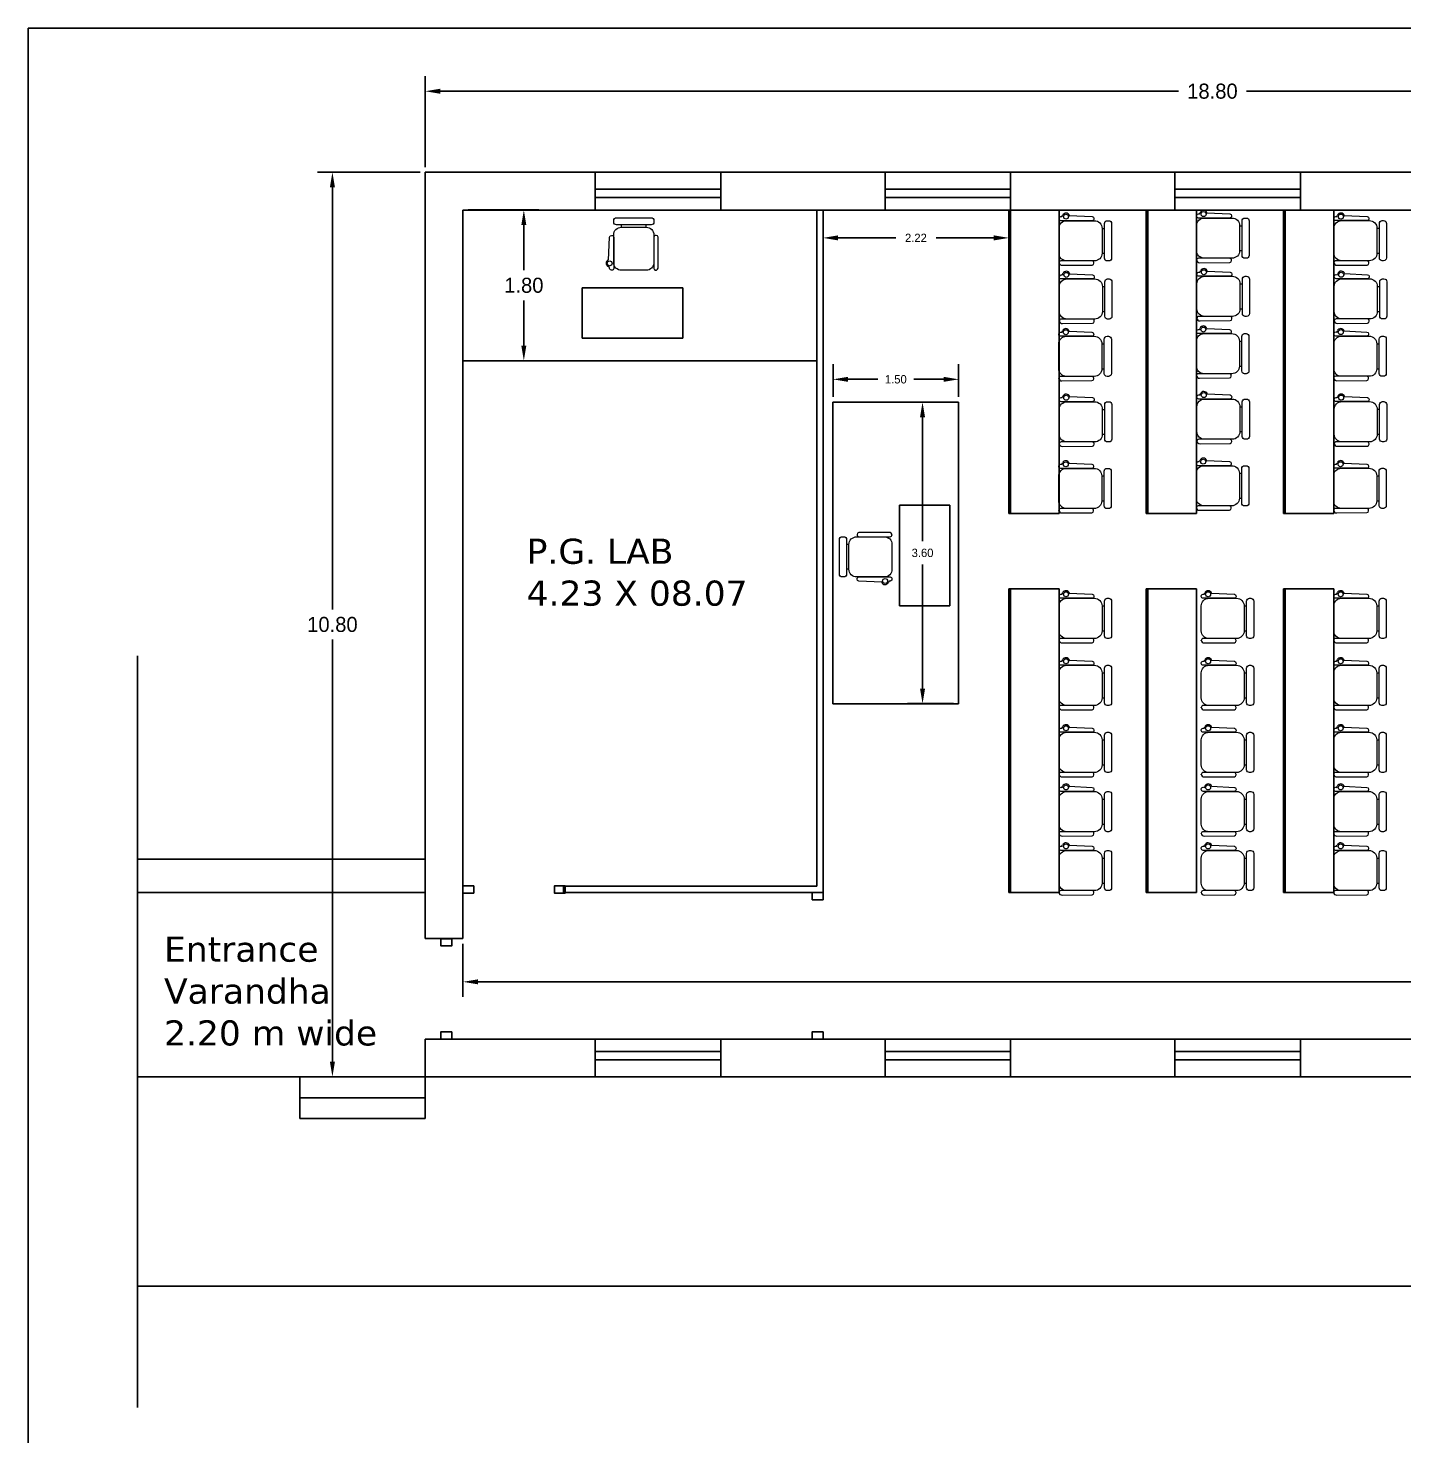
# Model space of a CAD drawing. Header units: inches. Extents: x 23 to 629, y -355 to 51.
# Drawn here: x 29.15 to 45.58, y 13.59 to 30.4 of the extents above; entities that cross this region are included whole.
import ezdxf

# ---------------------------------------------------------------- set-up
doc = ezdxf.new("R2010")
doc.units = ezdxf.units.IN
doc.header["$MEASUREMENT"] = 0
doc.layers.add('FUR', color=252, linetype='Continuous', lineweight=9)
doc.layers.add('FURN', color=252, linetype='Continuous', lineweight=9)
doc.dimstyles.get("Standard").update_dxf_attribs({"dimtxt": 0.18, "dimasz": 0.18, "dimexe": 0.18, "dimexo": 0.0625, "dimgap": 0.09, "dimtad": 0, "dimtih": 1, "dimtoh": 1, "dimdec": 4, "dimzin": 0, "dimdsep": 46, "dimtxsty": 'Standard', "dimcen": 0.09, "dimadec": 0, "dimazin": 0, "dimtfac": 1, "dimtdec": 4, "dimtofl": 0, "dimtmove": 0, "dimatfit": 3, "dimfxl": 1, "dimtolj": 1, "dimtzin": 0, "dimarcsym": 0})

# ---------------------------------------------------------------- blocks, each defined once
blk = doc.blocks.new('CINE CHAIR')
at = {"layer": 'FUR', "color": 48, "lineweight": 0}
for p, q in [((448043.776, 57308.306), (448043.8, 57308.306)), ((448043.776, 57308.058), (448043.8, 57308.058))]:
    blk.add_line(p, q, dxfattribs=at)
blk.add_lwpolyline([(448043.45, 57308.434), (448043.678, 57308.423, -0.388092), (448043.695, 57308.404), (448043.695, 57308.401, -0.414214), (448043.676, 57308.382), (448043.367, 57308.382, -0.414214), (448043.348, 57308.401), (448043.348, 57308.404, -0.491313), (448043.377, 57308.423), (448043.384, 57308.436)], format="xyb", dxfattribs=at)
for points in [[(448043.424, 57308.382), (448043.7, 57308.382, -0.414214), (448043.776, 57308.306), (448043.776, 57308.058, -0.414214), (448043.7, 57307.982), (448043.424, 57307.982, -0.414214), (448043.348, 57308.058), (448043.348, 57308.306, -0.414214)], [(448043.828, 57308.382), (448043.842, 57308.382, -0.414214), (448043.871, 57308.353), (448043.871, 57308.01, -0.414214), (448043.842, 57307.982), (448043.828, 57307.982, -0.414214), (448043.8, 57308.01), (448043.8, 57308.353, -0.414214)], [(448043.379, 57307.938), (448043.678, 57307.94, 0.393133), (448043.695, 57307.959), (448043.695, 57307.963, 0.414214), (448043.676, 57307.982), (448043.367, 57307.982, 0.414214), (448043.348, 57307.963), (448043.348, 57307.966, 0.435766)]]:
    blk.add_lwpolyline(points, format="xyb", close=True, dxfattribs=at)
blk.add_circle((448043.417, 57308.422), 0.0249, dxfattribs=at)
blk.add_arc((448043.417, 57308.422), 0.0356, 19.6628, 156.9494, dxfattribs=at)
blk = doc.blocks.new('*D8')
at = {"color": 0, "lineweight": -2}
for p, q in [((38.643, 28.165), (38.643, 27.715)), ((40.862, 28.165), (40.862, 27.715)), ((38.823, 27.895), (39.512, 27.895)), ((40.682, 27.895), (39.992, 27.895))]:
    blk.add_line(p, q, dxfattribs=at)
at = {"color": 0}
for points in [[(38.823, 27.925), (38.823, 27.865), (38.643, 27.895)], [(40.682, 27.925), (40.682, 27.865), (40.862, 27.895)]]:
    blk.add_solid(points, dxfattribs=at)
at = {"layer": 'Defpoints', "color": 0}
for p in [(38.643, 28.228), (40.862, 28.228), (40.862, 27.895)]:
    blk.add_point(p, dxfattribs=at)
at = {"color": 0, "insert": (39.752, 27.895), "char_height": 0.1, "attachment_point": 5}
blk.add_mtext('\\A1;2.22', dxfattribs=at)
blk = doc.blocks.new('*D9')
at = {"color": 0, "lineweight": -2}
for p, q in [((38.762, 25.995), (38.762, 26.386)), ((40.262, 25.995), (40.262, 26.386)), ((38.942, 26.206), (39.297, 26.206)), ((40.082, 26.206), (39.727, 26.206))]:
    blk.add_line(p, q, dxfattribs=at)
at = {"color": 0}
for points in [[(38.942, 26.236), (38.942, 26.176), (38.762, 26.206)], [(40.082, 26.236), (40.082, 26.176), (40.262, 26.206)]]:
    blk.add_solid(points, dxfattribs=at)
at = {"layer": 'Defpoints', "color": 0}
for p in [(40.262, 26.206), (38.762, 25.933), (40.262, 25.933)]:
    blk.add_point(p, dxfattribs=at)
at = {"color": 0, "insert": (39.512, 26.206), "char_height": 0.1, "attachment_point": 5}
blk.add_mtext('\\A1;1.50', dxfattribs=at)
blk = doc.blocks.new('*D10')
at = {"color": 0, "lineweight": -2}
for p, q in [((40.199, 25.933), (39.651, 25.933)), ((39.831, 25.753), (39.831, 24.273)), ((39.831, 22.513), (39.831, 23.993)), ((40.199, 22.333), (39.651, 22.333))]:
    blk.add_line(p, q, dxfattribs=at)
at = {"color": 0}
for points in [[(39.801, 25.753), (39.861, 25.753), (39.831, 25.933)], [(39.801, 22.513), (39.861, 22.513), (39.831, 22.333)]]:
    blk.add_solid(points, dxfattribs=at)
at = {"layer": 'Defpoints', "color": 0}
for p in [(39.831, 25.933), (40.262, 25.933), (40.262, 22.333)]:
    blk.add_point(p, dxfattribs=at)
at = {"color": 0, "insert": (39.831, 24.133), "char_height": 0.1, "attachment_point": 5}
blk.add_mtext('\\A1;3.60', dxfattribs=at)
blk = doc.blocks.new('*D13')
at = {"color": 0, "lineweight": -2}
for p, q in [((52.243, 22.181), (52.243, 18.831)), ((34.343, 19.465), (34.343, 18.831)), ((34.523, 19.011), (46.319, 19.011)), ((52.063, 19.011), (47.129, 19.011))]:
    blk.add_line(p, q, dxfattribs=at)
at = {"color": 0}
for points in [[(34.523, 19.041), (34.523, 18.981), (34.343, 19.011)], [(52.063, 19.041), (52.063, 18.981), (52.243, 19.011)]]:
    blk.add_solid(points, dxfattribs=at)
at = {"layer": 'Defpoints', "color": 0}
for p in [(52.243, 22.244), (34.343, 19.528), (52.243, 19.011)]:
    blk.add_point(p, dxfattribs=at)
at = {"color": 0, "insert": (46.724, 19.011), "char_height": 0.18, "attachment_point": 5}
blk.add_mtext('\\A1;17.90', dxfattribs=at)
blk = doc.blocks.new('*D15')
at = {"color": 0, "lineweight": -2}
for p, q in [((33.893, 28.74), (33.893, 29.826)), ((52.693, 28.803), (52.693, 29.826)), ((34.073, 29.646), (42.888, 29.646)), ((52.513, 29.646), (43.698, 29.646))]:
    blk.add_line(p, q, dxfattribs=at)
at = {"color": 0}
for points in [[(34.073, 29.676), (34.073, 29.616), (33.893, 29.646)], [(52.513, 29.676), (52.513, 29.616), (52.693, 29.646)]]:
    blk.add_solid(points, dxfattribs=at)
at = {"layer": 'Defpoints', "color": 0}
for p in [(52.693, 29.646), (33.893, 28.678), (52.693, 28.74)]:
    blk.add_point(p, dxfattribs=at)
at = {"color": 0, "insert": (43.293, 29.646), "char_height": 0.18, "attachment_point": 5}
blk.add_mtext('\\A1;18.80', dxfattribs=at)
blk = doc.blocks.new('*D16')
at = {"color": 0, "lineweight": -2}
for p, q in [((33.831, 28.678), (32.604, 28.678)), ((32.784, 28.498), (32.784, 23.458)), ((32.784, 18.058), (32.784, 23.098)), ((33.831, 17.878), (32.604, 17.878))]:
    blk.add_line(p, q, dxfattribs=at)
at = {"color": 0}
for points in [[(32.754, 28.498), (32.814, 28.498), (32.784, 28.678)], [(32.754, 18.058), (32.814, 18.058), (32.784, 17.878)]]:
    blk.add_solid(points, dxfattribs=at)
at = {"layer": 'Defpoints', "color": 0}
for p in [(33.893, 28.678), (32.784, 17.878), (33.893, 17.878)]:
    blk.add_point(p, dxfattribs=at)
at = {"color": 0, "insert": (32.784, 23.278), "char_height": 0.18, "attachment_point": 5}
blk.add_mtext('\\A1;10.80', dxfattribs=at)
blk = doc.blocks.new('*D17')
at = {"color": 0, "lineweight": -2}
for p, q in [((34.406, 28.228), (35.25, 28.228)), ((35.07, 28.048), (35.07, 27.508)), ((35.07, 26.608), (35.07, 27.148)), ((34.406, 26.428), (35.25, 26.428))]:
    blk.add_line(p, q, dxfattribs=at)
at = {"color": 0}
for points in [[(35.04, 28.048), (35.1, 28.048), (35.07, 28.228)], [(35.04, 26.608), (35.1, 26.608), (35.07, 26.428)]]:
    blk.add_solid(points, dxfattribs=at)
at = {"layer": 'Defpoints', "color": 0}
for p in [(34.343, 28.228), (35.07, 28.228), (34.343, 26.428)]:
    blk.add_point(p, dxfattribs=at)
at = {"color": 0, "insert": (35.07, 27.328), "char_height": 0.18, "attachment_point": 5}
blk.add_mtext('\\A1;1.80', dxfattribs=at)

msp = doc.modelspace()

# ---------------------------------------------------------------- linework, layer by layer
for p, q in [((33.8931, 19.52786), (33.8931, 28.67786)), ((33.8931, 28.67786), (52.2431, 28.67786)), ((35.9231, 28.67786), (35.9231, 28.22786)), ((37.4231, 28.67786), (37.4231, 28.22786)), ((39.3831, 28.67786), (39.3831, 28.22786)), ((40.8831, 28.67786), (40.8831, 28.22786)), ((42.8431, 28.67786), (42.8431, 28.22786)), ((44.3431, 28.67786), (44.3431, 28.22786)), ((35.9231, 28.47786), (37.4231, 28.47786)), ((39.3831, 28.47786), (40.8831, 28.47786)), ((42.8431, 28.47786), (44.3431, 28.47786)), ((35.9231, 28.37786), (37.4231, 28.37786)), ((39.3831, 28.37786), (40.8831, 28.37786)), ((42.8431, 28.37786), (44.3431, 28.37786)), ((34.3431, 19.52786), (34.3431, 28.22786)), ((34.3431, 28.22786), (52.2431, 28.22786)), ((38.5681, 28.22786), (38.5681, 20.15286)), ((38.6431, 28.22786), (38.6431, 20.07786)), ((38.6431, 28.22786), (38.6431, 20.07786)), ((38.6431, 28.22786), (49.0681, 28.22786)), ((35.7674, 27.29749), (35.7674, 26.69749)), ((36.9674, 27.29749), (35.7674, 27.29749)), ((36.9674, 26.69749), (36.9674, 27.29749)), ((35.7674, 26.69749), (36.9674, 26.69749)), ((34.3431, 26.42786), (38.5681, 26.42786)), ((38.76155, 25.9328), (38.76155, 22.3328)), ((40.26155, 25.9328), (38.76155, 25.9328)), ((40.26155, 22.3328), (40.26155, 25.9328)), ((40.15546, 24.70145), (39.55546, 24.70145)), ((39.55546, 24.70145), (39.55546, 23.50145)), ((40.15546, 23.50145), (40.15546, 24.70145)), ((39.55546, 23.50145), (40.15546, 23.50145)), ((30.45583, 22.90413), (30.45583, 13.92921)), ((38.76155, 22.3328), (40.26155, 22.3328)), ((33.8931, 20.47786), (30.45583, 20.47786)), ((33.8931, 20.07786), (30.45583, 20.07786)), ((35.5431, 20.07786), (35.5431, 20.15286)), ((35.5431, 20.15286), (38.5681, 20.15286)), ((35.5431, 20.07786), (38.6431, 20.07786)), ((34.3431, 19.52786), (33.8931, 19.52786)), ((44.3431, 18.32786), (33.8931, 18.32786)), ((33.8931, 17.87786), (33.8931, 18.32786)), ((35.9231, 18.32786), (35.9231, 17.87786)), ((37.4231, 18.32786), (37.4231, 17.87786)), ((39.3831, 18.32786), (39.3831, 17.87786)), ((40.8831, 18.32786), (40.8831, 17.87786)), ((42.8431, 18.32786), (42.8431, 17.87786)), ((42.8431, 18.32786), (42.8431, 17.87786)), ((44.3431, 18.32786), (44.3431, 17.87786)), ((44.3431, 18.32786), (44.3431, 17.87786)), ((46.3031, 18.32786), (44.3431, 18.32786)), ((37.4231, 18.17786), (35.9231, 18.17786)), ((40.8831, 18.17786), (39.3831, 18.17786)), ((44.3431, 18.17786), (42.8431, 18.17786)), ((37.4231, 18.07786), (35.9231, 18.07786)), ((40.8831, 18.07786), (39.3831, 18.07786)), ((44.3431, 18.07786), (42.8431, 18.07786)), ((44.3431, 17.87786), (30.45583, 17.87786)), ((33.8931, 17.87786), (32.3931, 17.87786)), ((32.3931, 17.37786), (32.3931, 17.87786)), ((33.8931, 17.87786), (33.8931, 17.37786)), ((44.3431, 17.87786), (44.65937, 17.87786)), ((46.3031, 17.87786), (44.65937, 17.87786)), ((33.8931, 17.62786), (32.3931, 17.62786)), ((33.8931, 17.37786), (32.3931, 17.37786)), ((67.6931, 15.37786), (30.45583, 15.37786))]:
    msp.add_line(p, q)
at = {"color": 1}
for p, q in [((40.86155, 24.60286), (40.86155, 28.22786)), ((40.87955, 24.60286), (40.87955, 28.22786)), ((41.46155, 24.60286), (41.46155, 28.22786)), ((42.50155, 24.60286), (42.50155, 28.22786)), ((42.51955, 24.60286), (42.51955, 28.22786)), ((43.10155, 24.60286), (43.10155, 28.22786)), ((44.14155, 24.60286), (44.14155, 28.22786)), ((44.15955, 24.60286), (44.15955, 28.22786)), ((44.74155, 24.60286), (44.74155, 28.22786)), ((41.46155, 24.60286), (40.86155, 24.60286)), ((43.10155, 24.60286), (42.50155, 24.60286)), ((44.74155, 24.60286), (44.14155, 24.60286)), ((40.86155, 23.65786), (40.86155, 23.70286)), ((41.46155, 23.70286), (40.86155, 23.70286)), ((40.87955, 23.65786), (40.87955, 23.70286)), ((41.46155, 23.65786), (41.46155, 23.70286)), ((42.50155, 23.65786), (42.50155, 23.70286)), ((43.10155, 23.70286), (42.50155, 23.70286)), ((42.51955, 23.65786), (42.51955, 23.70286)), ((43.10155, 23.65786), (43.10155, 23.70286)), ((44.14155, 23.65786), (44.14155, 23.70286)), ((44.74155, 23.70286), (44.14155, 23.70286)), ((44.15955, 23.65786), (44.15955, 23.70286)), ((44.74155, 23.65786), (44.74155, 23.70286)), ((40.86155, 20.07786), (40.86155, 23.65786)), ((40.87955, 20.07786), (40.87955, 23.65786)), ((41.46155, 20.07786), (41.46155, 23.65786)), ((42.50155, 20.07786), (42.50155, 23.65786)), ((42.51955, 20.07786), (42.51955, 23.65786)), ((43.10155, 20.07786), (43.10155, 23.65786)), ((44.14155, 20.07786), (44.14155, 23.65786)), ((44.15955, 20.07786), (44.15955, 23.65786)), ((44.74156, 20.07786), (44.74155, 23.65786)), ((40.86155, 20.07786), (41.46156, 20.07786)), ((42.50155, 20.07786), (43.10155, 20.07786)), ((44.14155, 20.07786), (44.74156, 20.07786))]:
    msp.add_line(p, q, dxfattribs=at)
for points in [[(29.1506, 30.39946), (74.74472, 30.39946), (74.74472, 9.32845), (29.1506, 9.32845)], [(34.47179, 20.15705), (34.47179, 20.07032), (34.3431, 20.07032), (34.3431, 20.15705)], [(35.56429, 20.15705), (35.56429, 20.07032), (35.43561, 20.07032), (35.43561, 20.15705)], [(38.64354, 20.07796), (38.64354, 19.99122), (38.51485, 19.99122), (38.51485, 20.07796)], [(34.20875, 19.52652), (34.20875, 19.43978), (34.08006, 19.43978), (34.08006, 19.52652)], [(34.20875, 18.41471), (34.20875, 18.32797), (34.08006, 18.32797), (34.08006, 18.41471)], [(38.64354, 18.4146), (38.64354, 18.32786), (38.51485, 18.32786), (38.51485, 18.4146)]]:
    msp.add_lwpolyline(points, close=True)

# ---------------------------------------------------------------- block references
at = {"layer": 'FURN', "xscale": 1.200000000000003, "yscale": 1.200000000000003, "zscale": 1.2}
for p, rotation in [((68798.1634, -537625.53734), 89.99914340739979), ((-537611.58445, -68733.92021), 359.9991434073998), ((-537609.9414, -68733.88845), 359.9991434073998), ((-537608.30128, -68733.91896), 359.9991434073998), ((-537611.58039, -68734.61507), 359.9991434073998), ((-537609.93733, -68734.58331), 359.9991434073998), ((-537608.29722, -68734.61381), 359.9991434073998), ((-537611.58707, -68735.2998), 359.9991434073998), ((-537609.94402, -68735.26803), 359.9991434073998), ((-537608.3039, -68735.29854), 359.9991434073998), ((-537609.93845, -68736.05023), 359.9991434073998), ((-537611.5815, -68736.08199), 359.9991434073998), ((-537608.29833, -68736.08073), 359.9991434073998), ((-537611.58778, -68736.87741), 359.9991434073998), ((-537609.94472, -68736.84564), 359.9991434073998), ((-537608.30461, -68736.87615), 359.9991434073998), ((537692.51178, 68785.8663), 179.9991434073998), ((-537611.58445, -68738.42931), 359.9991434073998), ((-537609.88664, -68738.42931), 359.9991434073998), ((-537608.30445, -68738.42931), 359.9991434073998), ((-537611.58445, -68739.22931), 359.9991434073998), ((-537609.88664, -68739.22931), 359.9991434073998), ((-537608.30445, -68739.22931), 359.9991434073998), ((-537611.58445, -68740.02931), 359.9991434073998), ((-537609.88664, -68740.02931), 359.9991434073998), ((-537608.30445, -68740.02931), 359.9991434073998), ((-537611.58445, -68740.73589), 359.9991434073998), ((-537609.88664, -68740.73589), 359.9991434073998), ((-537608.30445, -68740.73589), 359.9991434073998), ((-537611.58448, -68741.44016), 359.9991434073998), ((-537609.88667, -68741.44016), 359.9991434073998), ((-537608.30448, -68741.44016), 359.9991434073998)]:
    msp.add_blockref('CINE CHAIR', p, dxfattribs=dict(at, rotation=rotation))

# ---------------------------------------------------------------- texts
at = {"char_height": 0.3, "width": 2.9300853, "attachment_point": 1}
for s, insert in [('{\\fVerdana|b0|i0|c0|p34;P.G. LAB\\P4.23 X 08.07}', (35.10353, 24.30297)), ('{\\fVerdana|b0|i0|c0|p34;Entrance Varandha\\P2.20 m wide}', (30.77374, 19.55171))]:
    msp.add_mtext(s, dxfattribs=dict(at, insert=insert))

# ---------------------------------------------------------------- dimensions: what is measured, and where the dimension line sits
for base, p1, p2, override, picture, middle in [((52.6931, 29.64593), (33.8931, 28.67786), (52.6931, 28.74036), {"dimdec": 2}, '*D15', (43.2931, 29.64593)), ((40.86155, 27.89546), (38.6431, 28.22786), (40.86155, 28.22786), {"dimtxt": 0.1, "dimdec": 2}, '*D8', (39.75233, 27.89546)), ((40.26155, 26.2057), (38.76155, 25.9328), (40.26155, 25.9328), {"dimtxt": 0.1, "dimdec": 2}, '*D9', (39.51155, 26.2057))]:
    dim = msp.add_linear_dim(base=base, p1=p1, p2=p2, dimstyle='Standard', override=override)
    dim.commit()
    dim.dimension.update_dxf_attribs({"geometry": picture, "text_midpoint": middle})
for base, p1, p2, picture, middle in [((32.78384, 17.87786), (33.8931, 28.67786), (33.8931, 17.87786), '*D16', (32.78384, 23.27786)), ((35.06998, 28.22786), (34.3431, 26.42786), (34.3431, 28.22786), '*D17', (35.06998, 27.32786))]:
    dim = msp.add_linear_dim(base=base, p1=p1, p2=p2, angle=90, dimstyle='Standard', override={"dimdec": 2})
    dim.commit()
    dim.dimension.update_dxf_attribs({"geometry": picture, "text_midpoint": middle})
dim = msp.add_linear_dim(base=(39.83114, 25.9328), p1=(40.26155, 22.3328), p2=(40.26155, 25.9328), angle=90, dimstyle='Standard', override={"dimtxt": 0.1, "dimdec": 2})
dim.commit()
dim.dimension.update_dxf_attribs({"geometry": '*D10', "text_midpoint": (39.83114, 24.1328), "dimtype": 160})
dim = msp.add_linear_dim(base=(52.2431, 19.01096), p1=(34.3431, 19.52786), p2=(52.2431, 22.24353), dimstyle='Standard', override={"dimdec": 2})
dim.commit()
dim.dimension.update_dxf_attribs({"geometry": '*D13', "text_midpoint": (46.7236, 19.01096), "dimtype": 160})

doc.saveas('drawing.dxf')
